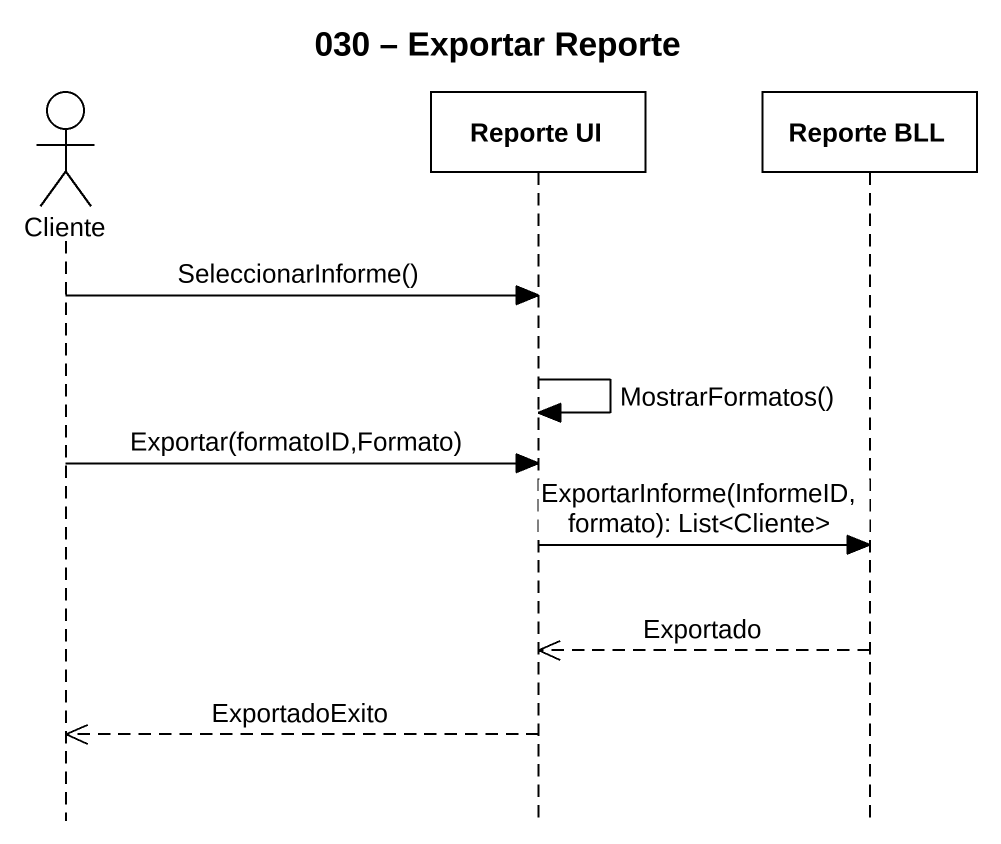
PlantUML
@startuml
title 030 – Exportar Reporte
hide footbox
actor Cliente
participant "Reporte UI" as Reporte_UI
participant "Reporte BLL" as Reporte_BLL

Cliente -> Reporte_UI : SeleccionarInforme()
Reporte_UI -> Reporte_UI : MostrarFormatos()
Cliente -> Reporte_UI : Exportar(formatoID,Formato)
Reporte_UI -> Reporte_BLL : ExportarInforme(InformeID,formato): List<Cliente>
Reporte_BLL -->> Reporte_UI : Exportado
Reporte_UI -->> Cliente : ExportadoExito
@enduml
